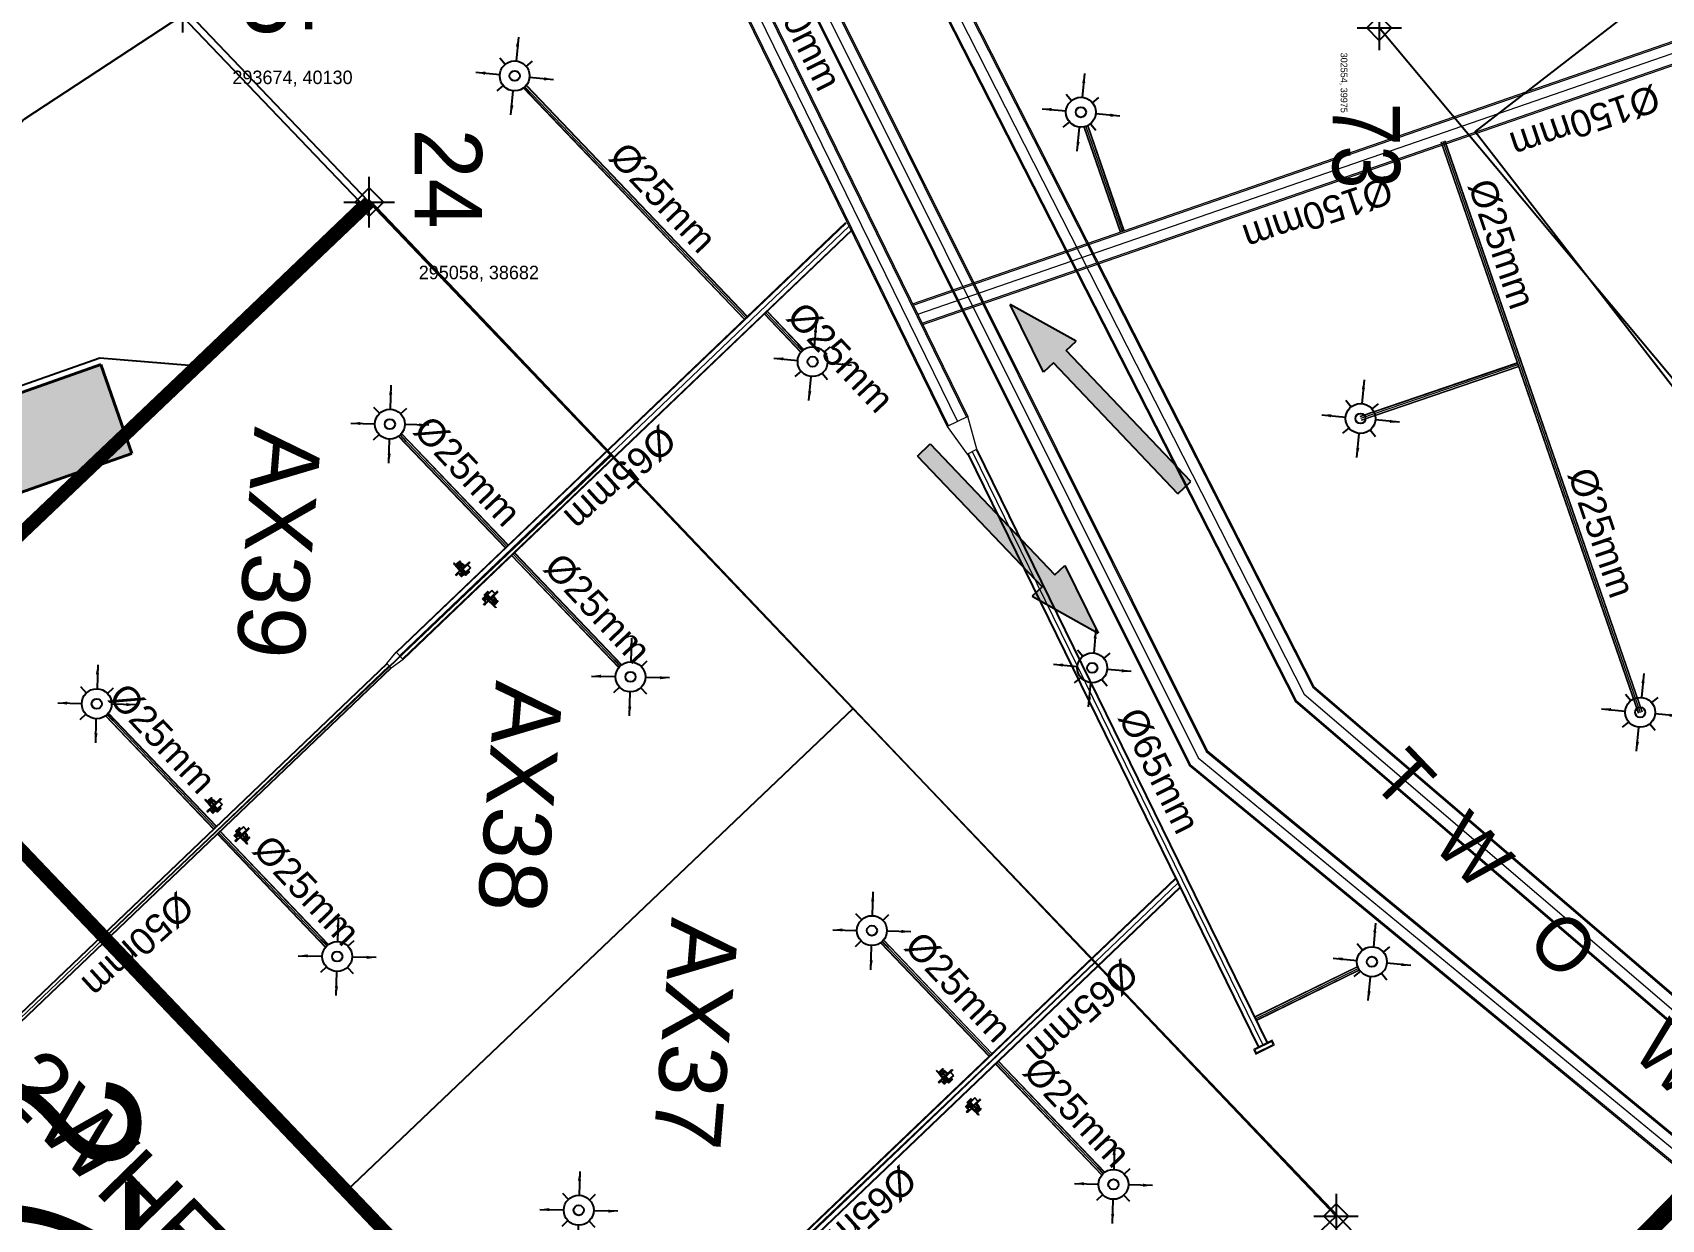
# Model space of a CAD drawing. Header units: inches. Extents: x 257070 to 799932, y -17980 to 269260.
# Drawn here: x 292558 to 304649, y 31130 to 39941 of the extents above; entities that cross this region are included whole.
import ezdxf

# ---------------------------------------------------------------- set-up
doc = ezdxf.new("R2010")
doc.units = ezdxf.units.IN
doc.header["$MEASUREMENT"] = 0
doc.header["$PDMODE"] = 99
doc.header["$PDSIZE"] = 100
doc.layers.add('0-AES-F-HYDRANT PIPE', color=7, linetype='Continuous', lineweight=15, true_color=0xf57247)
for name, color, linetype in [('0-AES-F-SPRINKLER', 10, 'Continuous'), ('2 wheeler barrier', 170, 'Continuous'), ('basement-1 r.c.c.$0$DSP_R.C.C. HATCH', 253, 'Continuous'), ('basement1_AP$0$A-_ROAD----_E-_-', 2, 'Continuous'), ('DSP_CUT-OUT', 252, 'Continuous'), ('DSP_MISCELANEOUS', 252, 'Continuous'), ('DSP_SLAB CO-ORDINATES', 160, 'Continuous'), ('DSP_TEXT', 6, 'Continuous'), ('DSP_TREE CO-ORDINATES', 206, 'Continuous'), ('REFRISYNTH - AC CIVIL PROVISION', 12, 'Continuous'), ('RETAIL', 40, 'Continuous')]:
    doc.layers.add(name, color=color, linetype=linetype)
for name, color, linetype, lineweight in [('0-AES-F-SPRINKLER PIPE', 10, 'Continuous', 15), ('07--DIM-2', 2, 'Continuous', 25), ('E--CONCRETE-4', 4, 'Continuous', 40), ('M--TILING-2', 252, 'Continuous', 18), ('TEXT', 7, 'Continuous', 0)]:
    doc.layers.add(name, color=color, linetype=linetype, lineweight=lineweight)
doc.layers.add('CORE -E', color=7, linetype='Continuous', true_color=0x642d8b)
doc.styles.get("Standard").update_dxf_attribs({"font": 'arial.ttf'})
doc.styles.add('TEXT style 175', font='GOTHIC.TTF')
doc.styles.add('TEXT style 200', font='ARIALN.TTF')
doc.styles.add('TEXT style 75', font='ARIALN.TTF')
doc.dimstyles.new('75', dxfattribs={"dimscale": 1.5, "dimtxt": 200, "dimasz": 113, "dimexe": 113, "dimexo": 0, "dimgap": 25, "dimtad": 0, "dimdec": 0, "dimrnd": 5, "dimzin": 0, "dimdsep": 46, "dimtxsty": 'TEXT style 75', "dimblk": 'ARCHTICK', "dimcen": 0.09, "dimdle": 113, "dimclrd": 8, "dimclre": 8, "dimclrt": 256, "dimadec": 0, "dimazin": 0, "dimtfac": 1, "dimtdec": 0, "dimtofl": 0, "dimtmove": 1, "dimatfit": 3, "dimldrblk": 'OPEN90', "dimfxl": 0, "dimtolj": 1, "dimtzin": 0, "dimarcsym": 0})
doc.dimstyles.new('ISO-25', dxfattribs={"dimtxt": 2.5, "dimasz": 2.5, "dimexe": 1.25, "dimexo": 0.625, "dimtad": 1, "dimtxsty": 'Standard', "dimcen": 2.5, "dimadec": 0, "dimazin": 0, "dimtfac": 1, "dimtmove": 0, "dimatfit": 3, "dimfxl": 1, "dimarcsym": 0})

# ---------------------------------------------------------------- blocks, each defined once
blk = doc.blocks.new('axa parking')
at = {"layer": 'RETAIL', "color": 8}
blk.add_lwpolyline([(-98837, 1157627), (-96237, 1157627), (-96237, 1162827), (-98837, 1162827)], close=True, dxfattribs=at)
blk = doc.blocks.new('_ArchTick')
at = {"color": 0, "linetype": 'ByBlock', "const_width": 0.15}
blk.add_lwpolyline([(-0.5, -0.5), (0.5, 0.5)], dxfattribs=at)
blk = doc.blocks.new('*D222')
at = {"layer": '07--DIM-2', "color": 251, "lineweight": -2, "ltscale": 1000, "transparency": 16777216}
for p, q in [((293156, 41987), (292779, 40671)), ((293506, 41987), (293156, 41987)), ((292227, 38749), (292228, 38749)), ((292227, 38749), (292227, 38749))]:
    blk.add_line(p, q, dxfattribs=at)
at = {"layer": 'DEFPOINTS', "color": 0, "ltscale": 1000, "transparency": 16777216}
for p in [(292779, 40671, 0), (292227, 38749, 0)]:
    blk.add_point(p, dxfattribs=at)
at = {"layer": '07--DIM-2', "color": 251, "lineweight": -2, "ltscale": 1000, "transparency": 16777216, "xscale": 350, "yscale": 350, "zscale": 350, "rotation": 253.9971003948297}
blk.add_blockref('_ArchTick', (292779, 40671), dxfattribs=at)
at = {"layer": '07--DIM-2', "ltscale": 1000, "transparency": 16777216, "insert": (294339, 41987), "char_height": 500, "attachment_point": 5, "rotation": 270, "style": 'TEXT style 75'}
blk.add_mtext('\\A1;R2000', dxfattribs=at)
blk = doc.blocks.new('_Open90')
at = {"color": 0, "linetype": 'ByBlock', "lineweight": -2}
for p, q in [((-0.5, 0.5), (0, 0)), ((0, 0), (-1, 0)), ((0, 0), (-0.5, -0.5))]:
    blk.add_line(p, q, dxfattribs=at)
blk = doc.blocks.new('*U34')
at = {"layer": 'DSP_SLAB CO-ORDINATES', "color": 206}
for p, q in [((0, -188), (0, 188)), ((-188, 0), (188, 0))]:
    blk.add_line(p, q, dxfattribs=at)
at = {"layer": 'DSP_SLAB CO-ORDINATES', "color": 206, "ltscale": 3.5}
blk.add_lwpolyline([(-105, 0), (0, 106), (105, 0), (0, -105), (-105, 0)], dxfattribs=at)
at = {"layer": 'DEFPOINTS', "style": 'TEXT style 175'}
blk.add_attdef('CORDINATE', (367, -572), '', height=100, dxfattribs=at)
at = {"layer": 'DSP_SLAB CO-ORDINATES', "color": 214, "style": 'TEXT style 175'}
blk.add_attdef('NO.', (336, 547), '', height=500, rotation=270, dxfattribs=at)
blk = doc.blocks.new('*U147')
at = {"layer": 'DSP_SLAB CO-ORDINATES', "color": 206}
for p, q in [((0, -188), (0, 188)), ((-188, 0), (188, 0))]:
    blk.add_line(p, q, dxfattribs=at)
at = {"layer": 'DSP_SLAB CO-ORDINATES', "color": 206, "ltscale": 3.5}
blk.add_lwpolyline([(-105, 0), (0, 106), (105, 0), (0, -105), (-105, 0)], dxfattribs=at)
at = {"layer": 'DEFPOINTS', "style": 'TEXT style 175'}
blk.add_attdef('CORDINATE', (367, -572), '', height=100, dxfattribs=at)
at = {"layer": 'DSP_SLAB CO-ORDINATES', "color": 214, "style": 'TEXT style 175'}
blk.add_attdef('NO.', (460, 522), '', height=500, rotation=270, dxfattribs=at)
blk = doc.blocks.new('*U406')
at = {"layer": 'DSP_TREE CO-ORDINATES', "color": 162}
for p, q in [((0, -329), (0, 329)), ((-329, 0), (329, 0))]:
    blk.add_line(p, q, dxfattribs=at)
at = {"layer": 'DSP_TREE CO-ORDINATES', "color": 162, "ltscale": 3.5}
blk.add_lwpolyline([(-185, 0), (0, 185), (185, 0), (0, -184), (-185, 0)], dxfattribs=at)
at = {"layer": 'DEFPOINTS', "style": 'TEXT style 175'}
blk.add_attdef('CORDINATE', (367, -572), '', height=100, dxfattribs=at)
at = {"layer": 'DSP_TREE CO-ORDINATES', "color": 164, "style": 'TEXT style 200'}
blk.add_attdef('NO.', (1108, -690), '', height=1000, dxfattribs=at)
blk = doc.blocks.new('*U407')
at = {"layer": 'DSP_TREE CO-ORDINATES', "color": 162}
for p, q in [((0, -329), (0, 329)), ((-329, 0), (329, 0))]:
    blk.add_line(p, q, dxfattribs=at)
at = {"layer": 'DSP_TREE CO-ORDINATES', "color": 162, "ltscale": 3.5}
blk.add_lwpolyline([(-185, 0), (0, 185), (185, 0), (0, -184), (-185, 0)], dxfattribs=at)
at = {"layer": 'DEFPOINTS', "style": 'TEXT style 175'}
blk.add_attdef('CORDINATE', (367, -572), '', height=100, dxfattribs=at)
at = {"layer": 'DSP_TREE CO-ORDINATES', "color": 164, "style": 'TEXT style 200'}
blk.add_attdef('NO.', (1108, -690), '', height=1000, dxfattribs=at)
blk = doc.blocks.new('*D530')
at = {"layer": '2 wheeler barrier', "color": 8, "lineweight": -2, "ltscale": 1000, "transparency": 16777216}
for p, q in [((289928, 33555), (289414, 33064)), ((289418, 33224), (300006, 22140)), ((311056, 10575), (300467, 21658)), ((311410, 11070), (310896, 10579))]:
    blk.add_line(p, q, dxfattribs=at)
at = {"layer": 'DEFPOINTS', "color": 0, "ltscale": 1000, "transparency": 16777216}
for p in [(289928, 33555, 0), (289496, 33142), (311410, 11070, 0)]:
    blk.add_point(p, dxfattribs=at)
at = {"layer": '2 wheeler barrier', "color": 8, "lineweight": -2, "ltscale": 1000, "transparency": 16777216, "xscale": 113, "yscale": 113, "zscale": 113}
for p, rotation in [((289496, 33142), 133.6929898347378), ((310978, 10657), 313.6929898347378)]:
    blk.add_blockref('_ArchTick', p, dxfattribs=dict(at, rotation=rotation))
at = {"layer": '2 wheeler barrier', "ltscale": 1000, "transparency": 16777216, "insert": (300237, 21899), "char_height": 200, "attachment_point": 5, "rotation": 313.693, "style": 'TEXT style 75'}
blk.add_mtext('\\A1;31100', dxfattribs=at)
blk = doc.blocks.new('basement1_AP$0$AR-DIR-A')
h = blk.add_hatch()
h.set_pattern_fill('ANSI31', color=8)
h.paths.add_polyline_path([(158, -458), (26, -458), (26, -1800), (-74, -1800), (92, -2335), (258, -1800), (158, -1800)])
at = {"layer": 'DSP_MISCELANEOUS', "color": 8}
for p, q in [((158, -458), (26, -458)), ((26, -458), (26, -1800)), ((158, -458), (158, -1800)), ((26, -1800), (-74, -1800)), ((-74, -1800), (92, -2335)), ((258, -1800), (92, -2335)), ((158, -1800), (258, -1800))]:
    blk.add_line(p, q, dxfattribs=at)
blk = doc.blocks.new('A$C3CA070F1')
at = {"layer": '0-AES-F-SPRINKLER'}
h = blk.add_hatch(dxfattribs=at)
h.set_pattern_fill('ANSI31', color=3, scale=0.196883, angle=-34.2335, style=0)
h.set_pattern_definition([(100.766483, (49937.1607, 174049.7081), (1.474466316, 0.280375668), [])])
edge = h.paths.add_edge_path()
edge.add_line((-1, 85), (-1, 84))
edge.add_line((-1, 84), (-6, 84))
edge.add_ellipse((-7, 82), major_axis=(-1.42, -0.27), ratio=1, start_angle=257, end_angle=315)
edge.add_line((-8, 83), (-15, 72))
edge.add_ellipse((-12, 70), major_axis=(-4.25, -0.81), ratio=1, start_angle=-45, end_angle=45)
edge.add_line((-14, 66), (14, 47))
edge.add_line((14, 47), (13, 46))
edge.add_line((13, 46), (-15, 65))
edge.add_ellipse((-12, 70), major_axis=(-5.52, -1.05), ratio=1, start_angle=-45, end_angle=45, ccw=False)
edge.add_line((-16, 73), (-9, 84))
edge.add_ellipse((-7, 82), major_axis=(-2.69, -0.51), ratio=1, start_angle=257, end_angle=315, ccw=False)
edge.add_line((-6, 85), (-1, 85))
h = blk.add_hatch(dxfattribs=at)
h.set_pattern_fill('ANSI31', color=3, scale=0.196883, angle=-124.2335, style=0)
h.set_pattern_definition([(190.766483, (49937.1607, 174049.7081), (-0.280375668, 1.474466316), [])])
edge = h.paths.add_edge_path()
edge.add_line((-1, 54), (7, 48))
edge.add_line((7, 48), (8, 49))
edge.add_line((8, 49), (0, 55))
edge.add_ellipse((-2, 52), major_axis=(-0.69, 3.63), ratio=1, start_angle=315, end_angle=405)
edge.add_line((-6, 54), (-14, 41))
edge.add_ellipse((-11, 39), major_axis=(-0.69, 3.63), ratio=1, start_angle=45, end_angle=135)
edge.add_line((-13, 36), (-9, 33))
edge.add_ellipse((-10, 32), major_axis=(-0.27, 1.42), ratio=1, start_angle=225, end_angle=315, ccw=False)
edge.add_line((-9, 31), (-10, 30))
edge.add_line((-10, 30), (-8, 29))
edge.add_line((-8, 29), (-7, 30))
edge.add_ellipse((-10, 32), major_axis=(-3.3, -0.63), ratio=1, start_angle=135, end_angle=225)
edge.add_line((-8, 35), (-12, 38))
edge.add_ellipse((-11, 39), major_axis=(-1.75, -0.33), ratio=1, start_angle=-45, end_angle=45, ccw=False)
edge.add_line((-13, 40), (-4, 53))
edge.add_ellipse((-2, 52), major_axis=(-1.75, -0.33), ratio=1, start_angle=225, end_angle=315, ccw=False)
at = {"layer": '0-AES-F-SPRINKLER', "color": 3}
for p, q in [((-98, 39), (-97, 43)), ((-98, 38), (-98, 39)), ((-98, 39), (-98, 39)), ((-98, 39), (-98, 39)), ((-98, 37), (-98, 38)), ((-98, 38), (-98, 38)), ((-98, 38), (-98, 38)), ((-98, 38), (-98, 38)), ((-98, 38), (-98, 38)), ((-98, 38), (-98, 38)), ((-98, 38), (-98, 38)), ((-98, 38), (-98, 38)), ((-98, 38), (-98, 38)), ((-98, 38), (-98, 38)), ((-96, 37), (-98, 37)), ((-98, 37), (-98, 37)), ((-98, 37), (-98, 37)), ((-98, 37), (-98, 37)), ((-98, 37), (-98, 37)), ((-98, 37), (-98, 37)), ((-98, 37), (-98, 37)), ((-98, 37), (-98, 37)), ((-98, 37), (-98, 37)), ((-98, 37), (-98, 37)), ((-98, 37), (-98, 37)), ((-98, 37), (-98, 37)), ((-98, 37), (-98, 37)), ((-98, 37), (-98, 37)), ((-98, 37), (-98, 37)), ((-98, 37), (-98, 37)), ((-98, 37), (-98, 37)), ((-97, 37), (-98, 37)), ((-98, 37), (-98, 37)), ((-98, 37), (-98, 37)), ((-98, 37), (-98, 37)), ((-98, 37), (-98, 37)), ((-98, 37), (-98, 37)), ((-98, 37), (-98, 37)), ((-98, 37), (-98, 37)), ((-98, 37), (-98, 37)), ((-98, 37), (-98, 37)), ((-98, 37), (-98, 37)), ((-98, 37), (-98, 37)), ((-98, 37), (-98, 37)), ((-98, 37), (-98, 37)), ((-97, 45), (-79, 71)), ((-96, 40), (-97, 40)), ((-97, 40), (-97, 40)), ((-97, 40), (-97, 40)), ((-97, 40), (-97, 39)), ((-97, 39), (-97, 39)), ((-97, 39), (-97, 39)), ((-97, 39), (-97, 39)), ((-97, 39), (-97, 39)), ((-97, 39), (-97, 39)), ((-97, 39), (-97, 39)), ((-97, 39), (-97, 39)), ((-97, 39), (-97, 38)), ((-97, 38), (-97, 38)), ((-97, 38), (-97, 38)), ((-97, 38), (-97, 38)), ((-97, 38), (-97, 38)), ((-97, 38), (-97, 38)), ((-97, 38), (-97, 38)), ((-97, 38), (-97, 38)), ((-97, 38), (-97, 38)), ((-97, 38), (-97, 38)), ((-97, 38), (-97, 38)), ((-97, 38), (-97, 37)), ((-97, 37), (-97, 37)), ((-97, 37), (-97, 37)), ((-97, 37), (-97, 37)), ((-95, 46), (-96, 42)), ((-96, 42), (-96, 42)), ((-96, 42), (-96, 41)), ((-96, 41), (-96, 41)), ((-96, 41), (-96, 41)), ((-96, 41), (-96, 41)), ((-96, 41), (-96, 41)), ((-96, 41), (-96, 41)), ((-96, 41), (-96, 41)), ((-96, 41), (-96, 41)), ((-96, 41), (-96, 41)), ((-96, 41), (-96, 40)), ((-96, 40), (-96, 40)), ((-96, 40), (-96, 40)), ((-96, 40), (-96, 40)), ((-96, 40), (-96, 40)), ((-95, 37), (-96, 37)), ((-96, 37), (-96, 37)), ((-96, 37), (-96, 37)), ((-96, 37), (-96, 37)), ((-96, 37), (-96, 37)), ((-94, 38), (-95, 38)), ((-95, 38), (-95, 38)), ((-95, 38), (-95, 38)), ((-95, 38), (-95, 38)), ((-95, 38), (-95, 38)), ((-95, 38), (-95, 38)), ((-95, 38), (-95, 38)), ((-95, 38), (-95, 38)), ((-95, 38), (-95, 38)), ((-95, 38), (-95, 37)), ((-95, 37), (-95, 37)), ((-95, 37), (-95, 37)), ((-95, 37), (-95, 37)), ((-95, 37), (-95, 37)), ((-95, 37), (-95, 37)), ((-95, 37), (-95, 37)), ((-95, 37), (-95, 37)), ((-95, 37), (-95, 37)), ((-95, 37), (-95, 37)), ((-95, 37), (-95, 37)), ((-95, 37), (-95, 37)), ((-95, 37), (-95, 37)), ((-95, 37), (-95, 37)), ((-95, 37), (-95, 37)), ((-95, 37), (-95, 37)), ((-95, 37), (-95, 37)), ((-94, 88), (-93, 90)), ((-72, 73), (-94, 88)), ((-94, 43), (-94, 48)), ((-93, 43), (-94, 43)), ((-94, 43), (-94, 43)), ((-94, 43), (-94, 43)), ((-94, 43), (-94, 43)), ((-94, 43), (-94, 43)), ((-94, 43), (-94, 41)), ((-94, 43), (-94, 43)), ((-94, 43), (-94, 43)), ((-94, 43), (-94, 43)), ((-94, 43), (-94, 43)), ((-94, 43), (-94, 43)), ((-94, 43), (-94, 43)), ((-94, 43), (-94, 43)), ((-94, 43), (-94, 43)), ((-94, 43), (-94, 43)), ((-94, 43), (-94, 43)), ((-94, 43), (-94, 43)), ((-94, 41), (-94, 41)), ((-94, 41), (-94, 41)), ((-94, 41), (-94, 41)), ((-94, 41), (-94, 41)), ((-94, 41), (-94, 41)), ((-94, 41), (-94, 41)), ((-94, 41), (-94, 41)), ((-94, 41), (-94, 40)), ((-94, 40), (-94, 40)), ((-94, 40), (-94, 40)), ((-94, 40), (-94, 40)), ((-94, 40), (-94, 40)), ((-94, 40), (-94, 40)), ((-94, 40), (-94, 40)), ((-94, 40), (-94, 40)), ((-94, 40), (-94, 39)), ((-94, 39), (-94, 39)), ((-94, 39), (-94, 39)), ((-94, 39), (-94, 39)), ((-94, 39), (-94, 39)), ((-94, 39), (-94, 39)), ((-94, 39), (-94, 39)), ((-94, 39), (-94, 39)), ((-94, 39), (-94, 38)), ((-93, 90), (-59, 67)), ((-93, 47), (-93, 49)), ((-91, 47), (-93, 43)), ((-93, 46), (-93, 47)), ((-92, 46), (-93, 46)), ((-93, 46), (-93, 46)), ((-93, 46), (-93, 46)), ((-93, 46), (-93, 46)), ((-93, 46), (-93, 46)), ((-93, 46), (-93, 46)), ((-93, 46), (-93, 46)), ((-93, 46), (-93, 46)), ((-93, 46), (-93, 46)), ((-93, 46), (-93, 46)), ((-93, 46), (-93, 46)), ((-93, 46), (-93, 46)), ((-93, 46), (-93, 46)), ((-93, 46), (-93, 46)), ((-93, 46), (-93, 46)), ((-93, 46), (-93, 46)), ((-93, 46), (-93, 46)), ((-93, 46), (-93, 46)), ((-93, 46), (-93, 46)), ((-93, 46), (-93, 46)), ((-91, 42), (-93, 43)), ((-93, 43), (-93, 43)), ((-93, 43), (-93, 43)), ((-93, 43), (-93, 43)), ((-93, 43), (-93, 43)), ((-93, 43), (-93, 43)), ((-93, 43), (-93, 43)), ((-93, 43), (-93, 43)), ((-93, 43), (-93, 43)), ((-93, 43), (-93, 43)), ((-93, 43), (-93, 43)), ((-93, 43), (-93, 43)), ((-93, 43), (-93, 43)), ((-93, 43), (-93, 43)), ((-93, 43), (-93, 43)), ((-93, 43), (-93, 43)), ((-93, 43), (-93, 43)), ((-93, 43), (-93, 43)), ((-93, 43), (-93, 43)), ((-93, 43), (-93, 43)), ((-93, 43), (-93, 43)), ((-93, 43), (-93, 43)), ((-93, 43), (-93, 43)), ((-85, 66), (-92, 55)), ((-90, 50), (-92, 46)), ((-92, 46), (-92, 46)), ((-92, 46), (-92, 46)), ((-92, 46), (-92, 46)), ((-92, 46), (-92, 46)), ((-92, 46), (-92, 46)), ((-90, 47), (-91, 47)), ((-90, 43), (-91, 42)), ((-91, 42), (-91, 42)), ((-91, 42), (-91, 42)), ((-91, 42), (-91, 42)), ((-91, 42), (-91, 42)), ((-91, 42), (-91, 42)), ((-91, 42), (-91, 42)), ((-91, 42), (-91, 42)), ((-91, 42), (-91, 42)), ((-91, 42), (-91, 42)), ((-91, 42), (-91, 42)), ((-91, 42), (-91, 42)), ((-91, 42), (-91, 42)), ((-91, 42), (-91, 42)), ((-91, 42), (-91, 42)), ((-91, 42), (-91, 42)), ((-88, 57), (-90, 49)), ((-89, 54), (-90, 51)), ((-90, 50), (-90, 50)), ((-88, 47), (-90, 43)), ((-90, 47), (-88, 47)), ((-90, 43), (-90, 43)), ((-90, 43), (-90, 43)), ((-90, 43), (-90, 43)), ((-89, 55), (-89, 55)), ((-88, 46), (-88, 47)), ((-87, 59), (-87, 59)), ((-87, 59), (-87, 59)), ((-86, 57), (-87, 49)), ((-87, 49), (-83, 28)), ((-85, 58), (-85, 58)), ((-77, 43), (-85, 49)), ((-83, 28), (-60, 9)), ((-77, 70), (-82, 63)), ((-80, 66), (-82, 67)), ((-45, 31), (-81, -23)), ((-78, 63), (-80, 65)), ((-79, 71), (-77, 70)), ((-71, 26), (-79, 31)), ((-57, 13), (-79, 28)), ((-70, 64), (-78, 63)), ((-78, -29), (-40, 27)), ((-69, 55), (-75, 59)), ((-66, 54), (-74, 42)), ((-74, 42), (-71, 26)), ((-73, 44), (-71, 43)), ((-69, 47), (-72, 43)), ((-71, 43), (-70, 43)), ((-71, 26), (-55, 15)), ((-70, 43), (-66, 49)), ((-66, 50), (-68, 52)), ((-61, 65), (-67, 69)), ((-62, 66), (-67, 65)), ((-50, 57), (-66, 54)), ((-66, 49), (-66, 50)), ((-47, 28), (-63, 40)), ((-59, 67), (-61, 65)), ((-57, 67), (-60, 66)), ((-60, 44), (-42, 32)), ((-50, 57), (-58, 62)), ((-19, 46), (-57, 67)), ((-17, 37), (-55, 63)), ((-29, 42), (-50, 57)), ((-13, 9), (-45, 31)), ((-36, 42), (-44, 30)), ((-43, 33), (-35, 46)), ((-39, -30), (-13, 9)), ((-37, 25), (-28, 38)), ((-35, 41), (-36, 42)), ((-32, 32), (-35, 39)), ((-30, 52), (-16, 73)), ((-29, 20), (-17, 37)), ((-28, 38), (-26, 40)), ((-21, 32), (-28, 37)), ((-23, 16), (-12, 33)), ((-1, 26), (-23, -9)), ((-22, 15), (-12, 31)), ((-9, 32), (-21, 14)), ((2, 24), (-20, -11)), ((-20, -8), (-1, 22)), ((-17, 37), (-19, 46)), ((-19, 13), (-10, 29)), ((-7, 30), (-18, 12)), ((-17, 37), (-17, 37)), ((4, 22), (-17, -13)), ((-17, -10), (1, 20)), ((-16, 73), (-9, 84)), ((-16, 11), (-7, 27)), ((-8, 83), (-15, 72)), ((13, 46), (-15, 65)), ((-4, 28), (-15, 10)), ((-1, 84), (-14, 66)), ((-14, 66), (14, 47)), ((-6, 54), (-14, 41)), ((-12, 33), (-14, 33)), ((-14, -15), (7, 20)), ((-14, -12), (4, 18)), ((-13, 40), (-4, 53)), ((-13, 36), (-9, 33)), ((-13, 9), (-4, 24)), ((-2, 34), (-12, 41)), ((-8, 35), (-12, 38)), ((-12, 31), (-12, 33)), ((-9, 32), (-12, 31)), ((7, 16), (-11, -13)), ((-10, 29), (-9, 32)), ((-9, 31), (-10, 30)), ((-7, 30), (-10, 29)), ((-10, 30), (-8, 29)), ((9, 17), (-10, -14)), ((-9, -13), (9, 13)), ((-8, 29), (-7, 30)), ((8, 49), (-7, 27)), ((-7, 27), (-7, 30)), ((-4, 28), (-7, 27)), ((-6, 85), (-1, 85)), ((-1, 84), (-6, 84)), ((5, 44), (-5, 51)), ((-4, 24), (-4, 28)), ((-1, 26), (-4, 24)), ((-1, 85), (-1, 84)), ((-1, 54), (7, 48)), ((13, 46), (-1, 25)), ((-1, 22), (-1, 26)), ((2, 24), (-1, 22)), ((8, 49), (0, 55)), ((1, 20), (2, 24)), ((4, 22), (1, 20)), ((4, 18), (4, 22)), ((7, 20), (4, 18)), ((7, 48), (8, 49)), ((7, 16), (7, 20)), ((9, 17), (7, 16)), ((9, 15), (9, 17)), ((14, 47), (13, 46)), ((-82, -25), (-80, -30)), ((-80, -30), (-78, -29)), ((-66, -11), (-39, -30)), ((-23, -7), (-23, -9)), ((-23, -9), (-20, -8)), ((-20, -8), (-20, -11)), ((-20, -11), (-17, -10)), ((-17, -10), (-17, -13)), ((-17, -13), (-14, -12)), ((-14, -12), (-14, -15)), ((-14, -15), (-11, -13)), ((-11, -13), (-11, -14)), ((-11, -14), (-11, -14))]:
    blk.add_line(p, q, dxfattribs=at)
for centre, major_axis, start_param, end_param in [((-95, 43), (-0.41, 2.13), 0.784914, 1.034983), ((-95, 43), (-2.74, -0.52), -0.560204, -0.324923), ((-93, 46), (-0.51, 2.68), 0.787914, 1.247507), ((-93, 48), (-1.75, -0.33), -0.775969, -0.160442), ((-91, 54), (-0.29, 1.52), 0.785398, 2.356194), ((-92, 49), (-0.33, 1.74), 0.791774, 1.412986), ((-89, 55), (-0.103, 0.54), 0.916881, 1.969618), ((-93, 51), (-3.09, -0.59), 2.526084, 2.789089), ((-95, 50), (-5.72, -1.09), 2.374727, 2.798549), ((-91, 55), (-0.33, 1.74), 4.197625, 4.773282), ((-84, 57), (-3.79, -0.72), -0.784768, -0.363877), ((-93, 50), (-5.72, -1.09), 2.377207, 2.798549), ((-80, 54), (-1.57, 8.26), 0.010205, 0.785398), ((-84, 56), (-0.35, 1.85), 0.785501, 1.132999), ((-83, 65), (-1.52, -0.29), 3.926991, 5.497787), ((-80, 54), (-5.9, -1.12), 4.155645, 5.497787), ((-80, 54), (-8.26, -1.57), 4.155621, 4.722594), ((-75, 68), (-8.26, -1.57), 1.014052, 3.151797), ((-75, 63), (-2.79, -0.53), -0.113999, 0.093951), ((-75, 68), (-1.12, 5.9), 2.584882, 5.497787), ((-75, 46), (-0.53, 2.79), 2.356194, 3.926991), ((-75, 68), (-1.57, 8.26), 4.722594, 5.497787), ((-70, 53), (-2.79, -0.53), 2.356194, 3.926991), ((-65, 44), (-3.72, -0.71), -0.403281, 1.321745), ((-65, 44), (-0.71, 3.72), 4.96144, 6.686466), ((-65, 37), (-0.56, 2.96), 5.497794, 6.034125), ((-59, 47), (-2.96, -0.56), 0.24906, 0.785391), ((-60, 60), (-2.83, -0.54), 3.926991, 4.712389), ((-33, 40), (-0.45, 2.36), 0.803442, 1.867502), ((-30, 39), (-2.79, -0.53), 2.356194, 3.926991), ((-24, 39), (-0.53, 2.79), 5.497787, 7.068583), ((-12, 70), (-5.52, -1.05), -0.785398, 0.785398), ((-15, 35), (-0.54, 2.83), 0.785398, 3.403392), ((-12, 70), (-4.25, -0.81), -0.785398, 0.785398), ((-11, 39), (-0.69, 3.63), 0.785398, 2.356194), ((-11, 39), (-1.75, -0.33), -0.785398, 0.785398), ((-7, 82), (-2.69, -0.51), 4.485496, 5.497787), ((-10, 32), (-0.27, 1.42), 3.926991, 5.497787), ((-7, 82), (-1.42, -0.27), 4.485496, 5.497787), ((-10, 32), (-3.3, -0.63), 2.356194, 3.926991), ((-2, 52), (-0.69, 3.63), 5.497787, 7.068583), ((-2, 52), (-1.75, -0.33), 3.926991, 5.497787), ((6, 14), (-0.54, 2.83), 3.926991, 4.712389), ((-79, -24), (-0.51, 2.69), 0.785398, 1.797689), ((-11, -11), (-2.83, -0.54), 1.570796, 2.356194)]:
    blk.add_ellipse(centre, major_axis=major_axis, ratio=1, start_param=start_param, end_param=end_param, dxfattribs=at)
at = {"layer": '0-AES-F-SPRINKLER', "color": 3, "extrusion": (0, 0, -1)}
for centre, major_axis, start_param, end_param in [((-86, 47), (-0.53, 2.79), -0.113999, 0.785398), ((-77, 34), (-0.54, 2.83), 3.926991, 4.712389)]:
    blk.add_ellipse(centre, major_axis=major_axis, ratio=1, start_param=start_param, end_param=end_param, dxfattribs=at)
blk = doc.blocks.new('*U603')
at = {"layer": '0-AES-F-SPRINKLER'}
for p, q in [((171672, 56809), (171672, 56871)), ((171562, 56699), (171500, 56699)), ((171672, 56588), (171672, 56526)), ((171783, 56699), (171845, 56699))]:
    blk.add_line(p, q, dxfattribs=at)
for radius in [111, 37.8]:
    blk.add_circle((171672, 56699), radius, dxfattribs=at)
at = {"layer": '0-AES-F-SPRINKLER PIPE'}
for points, override in [([(171468, 56903), (171594, 56777)], {"dimasz": 70, "dimtad": 0, "dimfxl": 13, "dimarcsym": 1}), ([(171877, 56903), (171751, 56777)], {"dimasz": 70, "dimtad": 0, "dimfxl": 13, "dimarcsym": 1}), ([(171468, 56494), (171594, 56620)], {"dimasz": 70, "dimtad": 0, "dimfxl": 13, "dimarcsym": 1}), ([(171877, 56494), (171751, 56620)], {"dimasz": 70, "dimgap": 0.625, "dimtad": 0, "dimfxl": 13, "dimarcsym": 1})]:
    blk.add_leader(points, dimstyle='ISO-25', override=override, dxfattribs=at)

msp = doc.modelspace()

# ---------------------------------------------------------------- linework, layer by layer
at = {"layer": '0-AES-F-HYDRANT PIPE', "ltscale": 1000, "elevation": 0}
for points in [[(298513.6, 199173.1), (306187.8, 191502.2), (303591.5, 186696.8), (302934.4, 184675.7), (302275.3, 181803.5), (300832.5, 172172.5), (299728, 165299.5), (300767, 157315.5), (304505, 129961), (302128.5, 112276.5), (301188, 108123.5), (288983, 74343.5), (287714, 71128), (293725.5, 51972.5), (294167, 50404.5), (301997.5, 35030.5), (313365.2, 25286.2), (316530, 29061.1)], [(298555.3, 199244.9), (306286.9, 191516.7), (303665.6, 186665), (303011.8, 184654.3), (302354.2, 181788.6), (300911.8, 172160.2), (299809.1, 165298.3), (300846.6, 157326.1), (304586, 129961.1), (302207.6, 112262.3), (301265.2, 108100.9), (289058.1, 74315.1), (287799.1, 71124.9), (293802.5, 51995.4), (294242.1, 50433.9), (302061.8, 35081.1), (313355.9, 25400), (316468.5, 29112.6)], [(298560, 199254.3), (306299.3, 191518.5), (303674.8, 186661.1), (303021.5, 184651.6), (302364.1, 181786.7), (300921.7, 172158.6), (299819.3, 165298.1), (300856.5, 157327.4), (304596.1, 129961.1), (302217.5, 112260.5), (301274.8, 108098.1), (289067.5, 74311.6), (287809.7, 71124.6), (293812.1, 51998.3), (294251.5, 50437.6), (302069.9, 35087.4), (313354.7, 25414.2), (316460.8, 29119.1)]]:
    msp.add_lwpolyline(points, dxfattribs=at)
for points in [[(298474.8, 199091.3), (306082.6, 191486.8), (303512.8, 186730.5), (302852.1, 184698.5), (302191.5, 181819.4), (300748.2, 172185.6), (299641.8, 165300.8), (300682.5, 157304.2), (304419, 129960.9), (302044.5, 112291.6), (301106, 108147.5), (288903.2, 74373.6), (287630.1, 71147.7, 0.1716515), (287628.9, 71114.4), (293643.8, 51948.2), (294087.2, 50373.3), (301929.2, 34976.8), (313375.2, 25165.4), (316595.3, 29006.3)], [(298479.3, 199101), (306095, 191488.6), (303522, 186726.5), (302861.8, 184695.8), (302201.3, 181817.5), (300758.2, 172184), (299652, 165300.6), (300692.4, 157305.6), (304429.1, 129960.9), (302054.4, 112289.8), (301115.7, 108144.7), (288912.6, 74370.1), (287639.4, 71144, 0.1716515), (287638.5, 71117.4), (293653.4, 51951), (294096.6, 50377), (301937.2, 34983.1), (313374, 25179.6), (316587.7, 29012.7)]]:
    msp.add_lwpolyline(points, format="xyb", dxfattribs=at)
at = {"layer": '0-AES-F-SPRINKLER', "color": 7, "const_width": 100}
msp.add_lwpolyline([(321947.7, 64154.5), (320194.8, 69380), (306624.2, 64255), (277183.8, 53136.7), (275607, 28195.2), (286480.9, 13609.8), (286969.4, 13130.9), (314703.6, 41422), (322260.6, 34233.9), (333044, 30733.9), (338666.9, 32692.4), (340694.2, 37298.5), (338918.2, 41957.2), (336792.7, 47939.3), (330607.7, 67045.1)], close=True, dxfattribs=at)
at = {"layer": '0-AES-F-SPRINKLER', "color": 7, "const_width": 100, "elevation": 0}
msp.add_lwpolyline([(314747.9, 41385.7), (291263.5, 17511.2), (286969.4, 13130.9), (300396.1, 2861.1), (315324.3, 1588.2), (342936.4, 958.3), (343530, 11881.2), (333044, 30733.9), (322260.6, 34233.9), (320141.6, 36257.7)], close=True, dxfattribs=at)
at = {"layer": '0-AES-F-SPRINKLER PIPE', "ltscale": 1000}
for p, q in [((297434.9, 41113.9, 0), (299424.1, 37053.2, 0)), ((297502.2, 41146.9, 0), (299491.4, 37086.2, 0)), ((297511.2, 41151.3, 0), (299500.4, 37090.6, 0)), ((297358.5, 41076.5, 0), (299347.7, 37015.8, 0)), ((297367.5, 41080.9, 0), (299356.7, 37020.2, 0)), ((295256.2, 35341.5, 0), (298593.4, 38529.8, 0)), ((295259.6, 35337.9, 0), (298596.9, 38526.2, 0)), ((295282.1, 35314.4, 0), (298619.3, 38502.7, 0)), ((295304.5, 35290.9, 0), (298641.8, 38479.2, 0)), ((295308, 35287.2, 0), (298645.2, 38475.6, 0)), ((299498.5, 36813.8, 0), (301655.8, 32409.9, 0)), ((299503.9, 36816.4, 0), (301661.2, 32412.6, 0)), ((299533.1, 36830.7, 0), (301690.4, 32426.9, 0)), ((299562.2, 36845, 0), (301719.6, 32441.2, 0)), ((299567.6, 36847.7, 0), (301725, 32443.8, 0)), ((291834.9, 32054.1, 0), (295187.3, 35257, 0)), ((291837.6, 32051.2, 0), (295190.1, 35254.1, 0)), ((291851.4, 32036.8, 0), (295203.9, 35239.7, 0)), ((291865.3, 32022.3, 0), (295217.7, 35225.2, 0)), ((291868, 32019.4, 0), (295220.5, 35222.3, 0)), ((293134.5, 26109.9, 0), (301041.4, 33664.1, 0)), ((293138.7, 26105.6, 0), (301044.2, 33658.4, 0)), ((293161.1, 26082.1, 0), (301059.2, 33627.8, 0)), ((293183.6, 26058.6, 0), (301074.2, 33597.2, 0)), ((293187.7, 26054.2, 0), (301077, 33591.5, 0))]:
    msp.add_line(p, q, dxfattribs=at)
at = {"layer": '0-AES-F-SPRINKLER PIPE', "ltscale": 1000, "elevation": 0}
for points in [[(289126.3, 192085.8), (288892.4, 189012.2), (299939.2, 183952.1), (296721.1, 166590), (300367.4, 141377.4), (302186.3, 130501.8), (300655.7, 116050.1), (295462.4, 98048.7), (289389.9, 81684.3), (287942.3, 76540.8), (287213.4, 74309), (286528.6, 71911.2), (293470.3, 49877.4), (301142.3, 34501.9), (313279.8, 24504.4)], [(289136.3, 192085), (288902.9, 189018.4), (299950.5, 183957.9), (296731.2, 166589.8), (300377.3, 141379), (302196.4, 130502.1), (300665.5, 116048.2), (295471.9, 98045.6), (289399.4, 81681.2), (287951.9, 76537.9), (287222.9, 74306.1), (286539, 71911.3), (293479.6, 49881.2), (301150.3, 34508.3), (313286.2, 24512.2)], [(289211, 192079.3), (288981.7, 189064.8), (300034.9, 184001.7), (296807.2, 166588.3), (300451.4, 141390.5), (302272.1, 130504.4), (300739.4, 116033.7), (295543.2, 98022.1), (289470.8, 81658), (288023.6, 76516.1), (287294.6, 74284.1), (286617.3, 71912.4), (293549.3, 49909.4), (301210.2, 34556), (313333.5, 24570.3)], [(289285.8, 192073.6), (289060.4, 189111.2), (300119.3, 184045.6), (296883.2, 166586.8), (300525.5, 141402.1), (302347.8, 130506.7), (300813.3, 116019.3), (295614.5, 97998.6), (289542.1, 81634.7), (288095.4, 76494.2), (287366.4, 74262.2), (286695.6, 71913.4), (293619.1, 49937.5), (301270.2, 34603.8), (313380.9, 24628.5)], [(289295.8, 192072.9), (289070.9, 189117.4), (300130.5, 184051.4), (296893.4, 166586.6), (300535.4, 141403.6), (302357.8, 130507), (300823.1, 116017.3), (295624, 97995.5), (289551.6, 81631.6), (288105, 76491.3), (287375.9, 74259.2), (286706.1, 71913.6), (293628.4, 49941.3), (301278.2, 34610.2), (313387.2, 24636.3)], [(299090.6, 37927.2), (313186.5, 42799.3)], [(299095, 37918.2), (313189.8, 42789.9)], [(299128.3, 37850.3), (313214.3, 42719)], [(299161.5, 37782.4), (313238.8, 42648.1)], [(299165.9, 37773.4), (313242.1, 42638.6)], [(296213.2, 39538.2), (297852.7, 37822.2)], [(296221.8, 39547.4), (297861.8, 37830.8)], [(296223.7, 39549.7), (297863.9, 37832.9)], [(296201.3, 39528.3), (297841.5, 37811.5)], [(296203.7, 39530.1), (297843.7, 37813.5)], [(300361.1, 39239.7), (300630.7, 38459.5)], [(300364, 39240.4), (300633.6, 38460.5)], [(300376.1, 39243.8), (300645.4, 38464.6)], [(300387.6, 39248.5), (300657.2, 38468.7)], [(300390.4, 39249.9), (300660, 38469.7)], [(303011.4, 39129), (304477, 34889)], [(303014.3, 39130), (304479.8, 34890)], [(303026.1, 39134.1), (304491.6, 34894)], [(303037.9, 39138.1), (304503.4, 34898.1)], [(303040.7, 39139.1), (304506.3, 34899.1)], [(297990.1, 37849.7), (298261.3, 37565.8)], [(297992.3, 37851.8), (298263.2, 37568.2)], [(298001.3, 37860.4), (298271.8, 37577.3)], [(298010.3, 37869), (298281.3, 37585.4)], [(298012.5, 37871.1), (298283.7, 37587.2)], [(303578.6, 37488.2), (302410.6, 37090.2)], [(303579.6, 37485.3), (302411.6, 37087.3)], [(303583.6, 37473.5), (302415.7, 37075.5)], [(303587.7, 37461.7), (302419.8, 37063.7)], [(303588.7, 37458.9), (302420.8, 37060.9)], [(295275.3, 36943.4), (296066.3, 36115.5)], [(295277.8, 36945.2), (296068.5, 36117.6)], [(295287.3, 36953.3), (296077.5, 36126.2)], [(295295.9, 36962.5), (296086.6, 36134.8)], [(295297.8, 36964.8), (296088.7, 36136.9)], [(296114.4, 36057.7), (296909.3, 35225.7)], [(296116.6, 36059.8), (296911.2, 35228.1)], [(296125.6, 36068.4), (296919.8, 35237.2)], [(296134.7, 36077.1), (296929.3, 35245.3)], [(296136.9, 36079.1), (296931.7, 35247.1)], [(293098.7, 34867.6), (293900.9, 34028)], [(293101.2, 34869.4), (293903.1, 34030.1)], [(293110.7, 34877.6), (293912.1, 34038.7)], [(293119.2, 34886.7), (293921.2, 34047.3)], [(293121.1, 34889.1), (293923.3, 34049.4)], [(293930.4, 33989.8), (294732.7, 33149.9)], [(293932.5, 33991.8), (294734.6, 33152.3)], [(293941.6, 34000.5), (294743.2, 33161.4)], [(293950.6, 34009.1), (294752.7, 33169.6)], [(293952.8, 34011.2), (294755.1, 33171.4)], [(298853.3, 33183.5), (299657.4, 32341.8)], [(298855.8, 33185.3), (299659.6, 32343.9)], [(298865.3, 33193.4), (299668.6, 32352.5)], [(298873.8, 33202.6), (299677.7, 32361.2)], [(298875.7, 33204.9), (299679.9, 32363.2)], [(302394.7, 33008.3), (301631.6, 32634.5)], [(302395.7, 33005.4), (301632.9, 32631.8)], [(302400.6, 32993.9), (301638.4, 32620.5)], [(302406.7, 32983), (301643.9, 32609.3)], [(302408.4, 32980.5), (301645.2, 32606.6)], [(299706.9, 32282.6), (300494, 31458.8)], [(299709.1, 32284.7), (300495.9, 31461.1)], [(299718.1, 32293.3), (300504.5, 31470.2)], [(299727.2, 32302), (300514, 31478.4)], [(299729.3, 32304), (300516.4, 31480.2)]]:
    msp.add_lwpolyline(points, dxfattribs=at)
for points in [[(299500.4, 37090.6), (299347.7, 37015.8), (299494.7, 36812), (299567.6, 36847.7)], [(295256.2, 35341.5), (295308, 35287.2), (295220.5, 35222.3), (295187.3, 35257)], [(301776.9, 32425.3), (301759.6, 32460.8), (301621.2, 32393), (301638.6, 32357.5)], [(301768.2, 32428.2), (301756.6, 32452), (301629.9, 32390), (301641.6, 32366.2)]]:
    msp.add_lwpolyline(points, close=True, dxfattribs=at)
at = {"layer": '07--DIM-2', "color": 8, "ltscale": 1000, "elevation": 0}
msp.add_lwpolyline([(307719.9, 33799.3), (302554, 39975.1)], dxfattribs=at)
at = {"layer": '2 wheeler barrier', "color": 8, "const_width": 100, "elevation": 0}
msp.add_lwpolyline([(315904, 13196.6), (314597.2, 13936.2), (312963.9, 12381.9), (291298.2, 35104.1), (295057.7, 38681.7)], dxfattribs=at)
at = {"layer": 'basement-1 r.c.c.$0$DSP_R.C.C. HATCH', "color": 8}
msp.add_trace([(293295.7, 36815.7, 0), (293063.8, 37476.1, 0), (291880.4, 36318.7, 0), (291648.5, 36979.2, 0)], dxfattribs=at)
at = {"layer": 'basement1_AP$0$A-_ROAD----_E-_-', "color": 8, "elevation": 0}
msp.add_lwpolyline([(312904.5, 10305.9, 0.0984516), (316524, 13960.5, 0.3500555), (316302, 16445.4), (293673.6, 40130.4)], format="xyb", dxfattribs=at)
at = {"layer": 'DSP_CUT-OUT', "color": 8, "ltscale": 3.5, "elevation": 0}
for points in [[(295594.3, 14502, -0.0734582), (282141.7, 31344.5, -0.0734582)], [(295692.3, 14615.6, -0.0734582), (282267.2, 31423.8, -0.0734582)]]:
    msp.add_lwpolyline(points, format="xyb", dxfattribs=at)
at = {"layer": 'DSP_TEXT', "color": 8, "elevation": 0}
msp.add_lwpolyline([(293666.2, 40065.7), (292494.3, 39294.8), (290513.2, 37031.8), (283465.9, 30331.1), (304386.1, 8433.9), (306343.2, 8412.1), (285951.5, 29756), (288916, 32588.3), (311007.7, 9465), (312819.3, 10488.6), (313140.6, 10525.7), (315904, 13196.6), (314637.8, 13913.2), (312958.3, 12308.6), (312838.3, 12434.3), (311410.4, 11070.1), (289928.3, 33555.4), (291374.4, 34937), (291227.1, 35091.1), (291999.4, 35828.9), (291584.7, 37009.8), (293057.2, 37526.8), (293720.1, 37472.9), (294987, 38683.3)], close=True, dxfattribs=at)
at = {"layer": 'E--CONCRETE-4', "color": 8}
for p, q in [((293063.8, 37476.1, 0), (291648.5, 36979.2, 0)), ((293295.7, 36815.7, 0), (293063.8, 37476.1, 0)), ((291880.4, 36318.7, 0), (293295.7, 36815.7, 0))]:
    msp.add_line(p, q, dxfattribs=at)
at = {"layer": 'M--TILING-2', "color": 8, "elevation": 0}
msp.add_lwpolyline([(291445.1, 34935.4), (312858.1, 12522.4)], dxfattribs=at)

# ---------------------------------------------------------------- block references
at = {"layer": '0-AES-F-SPRINKLER', "color": 7}
for p, rotation in [((143044.4, 135789.6, 0), 309.5864122270814), ((147247.6, 135519.7, 0), 309.5864122270814), ((145256.1, 133668.3, 0), 309.5864122270814), ((149323.4, 133246.7, 0), 309.5864122270814), ((135792.7, 122309.7, 0), 313.5797686672391), ((137578.3, 120433.3, 0), 313.5797686672391), ((147331.9, 131395.3, 0), 309.5864122270814), ((133616.1, 120233.9, 0), 313.5797686672391), ((151399.3, 131065.2, 0), 309.5864122270814), ((139370.7, 118549.8, 0), 313.5797686672391), ((135401.7, 118357.5, 0), 313.5797686672391), ((149407.8, 129213.8, 0), 309.5864122270814), ((141163, 116666.3, 0), 313.5797686672391), ((137194.1, 116474, 0), 313.5797686672391)]:
    msp.add_blockref('*U603', p, dxfattribs=dict(at, rotation=rotation))
at = {"layer": '0-AES-F-SPRINKLER', "ltscale": 1000, "xscale": -1, "rotation": 99.34624896796656}
for p in [(295786.1, 35923.6, 0), (293941.4, 34168.2, 0), (299370.7, 32156.6, 0)]:
    msp.add_blockref('A$C3CA070F1', p, dxfattribs=at)
at = {"layer": '0-AES-F-SPRINKLER', "ltscale": 1000, "rotation": 167.8132883318227}
for p in [(295923.8, 35778.9, 0), (294079.2, 34023.4, 0), (299508.5, 32011.8, 0)]:
    msp.add_blockref('A$C3CA070F1', p, dxfattribs=at)
at = {"layer": 'DSP_MISCELANEOUS', "color": 8, "rotation": 223.5797686612802}
msp.add_blockref('basement1_AP$0$AR-DIR-A', (301490.7, 36294.6, 0), dxfattribs=at)
at = {"layer": 'DSP_MISCELANEOUS', "color": 8, "xscale": -1, "rotation": 43.57976866127603}
msp.add_blockref('basement1_AP$0$AR-DIR-A', (298925, 37238.2, 0), dxfattribs=at)
at = {"layer": 'DSP_SLAB CO-ORDINATES', "color": 8, "ltscale": 3.5}
for name, p, values in [('*U147', (293674.3, 40130.4, 0), {'NO.': '25', 'CORDINATE': '293674, 40130'}), ('*U34', (295057.7, 38681.7, 0), {'NO.': '24', 'CORDINATE': '295058, 38682'})]:
    msp.add_blockref(name, p, dxfattribs=at).add_auto_attribs(values)
at = {"layer": 'DSP_TREE CO-ORDINATES', "color": 8, "ltscale": 1000, "xscale": 0.5, "yscale": 0.5, "zscale": 0.5, "rotation": 270}
for name, p, values in [('*U406', (302554, 39975.1, 0), {'NO.': '73', 'CORDINATE': '302554, 39975'}), ('*U407', (302234.5, 31154.8, 0), {'NO.': '74', 'CORDINATE': '302235, 31155'})]:
    msp.add_blockref(name, p, dxfattribs=at).add_auto_attribs(values)
at = {"layer": 'M--TILING-2', "color": 8}
for p, rotation in [((1163896.2, 827080, 0), 127.7417576792924), ((-479169.5, -834520.7, 0), 313.5797686612775), ((-477377.2, -836404.3, 0), 313.5797686612775), ((-475584.9, -838287.7, 0), 313.5797686612775), ((-473792.5, -840171.2, 0), 313.5797686612775)]:
    msp.add_blockref('axa parking', p, dxfattribs=dict(at, rotation=rotation))

# ---------------------------------------------------------------- texts
at = {"layer": '0-AES-F-SPRINKLER PIPE', "color": 7, "linetype": 'Continuous', "lineweight": -3, "ltscale": 0.9, "char_height": 200, "width": 685.774, "attachment_point": 2}
for s, insert, rotation in [('%%C150mm', (298318, 40091.7, 0), 296.53188), ('%%C150mm', (304113.9, 39183.7, 0), 198.82422), ('%%C25mm', (297312, 38786.2, 0), 313.32635), ('%%C150mm', (302131, 38498.3, 0), 198.82422), ('%%C25mm', (303561.4, 38404.7, 0), 288.82422), ('%%C25mm', (298630.6, 37599.5, 0), 313.32635), ('%%C25mm', (295861.4, 36754.9, 0), 313.32635), ('%%C65mm', (296988.4, 36555.6, 0), 222.23933), ('%%C25mm', (304302.2, 36261.3, 0), 288.82422), ('%%C25mm', (296827.2, 35736.5, 0), 313.32635), ('%%C25mm', (293596.7, 34771.2, 0), 313.32635), ('%%C65mm', (301013.1, 34507.1, 0), 296.53188), ('%%C25mm', (294667.8, 33642.7, 0), 313.32635), ('%%C50mm', (293408, 33090.2, 0), 222.23933), ('%%C25mm', (299505.1, 32926.1, 0), 313.32635), ('%%C65mm', (300419, 32593.5, 0), 222.23933), ('%%C25mm', (300385.6, 31997, 0), 313.32635), ('%%C65mm', (298773.2, 31061.4, 0), 222.23933)]:
    msp.add_mtext(s, dxfattribs=dict(at, insert=insert, rotation=rotation))
at = {"layer": 'CORE -E', "color": 8}
msp.add_text('2WHEELER PARKING', height=500, rotation=314.39657, dxfattribs=at).set_placement((292272.9, 32093.6))
at = {"layer": 'REFRISYNTH - AC CIVIL PROVISION', "color": 8, "ltscale": 1000, "insert": (293352.5, 32222.9, 0), "char_height": 1000, "attachment_point": 1, "rotation": 270, "style": 'TEXT style 175'}
msp.add_mtext_dynamic_manual_height_columns('27491 sqft', width=7397.301, gutter_width=20, heights=[0], dxfattribs=at)
at = {"layer": 'RETAIL', "color": 8}
for s, p in [('AX39', (294206.8, 37019.5, 0)), ('AX38', (295999.1, 35136, 0)), ('AX37', (297302.1, 33377.5, 0))]:
    msp.add_text(s, height=500, rotation=265.35069, dxfattribs=at).set_placement(p)
at = {"layer": 'TEXT', "color": 8, "ltscale": 1000, "insert": (302768.6, 34659), "char_height": 400, "attachment_point": 1, "rotation": 313.88874, "style": 'TEXT style 175'}
msp.add_mtext_dynamic_manual_height_columns('{\\T2;TWO WAY 6M WIDE DRIVE WAY}', width=23911.084, gutter_width=20, heights=[0], dxfattribs=at)

# ---------------------------------------------------------------- dimensions: what is measured, and where the dimension line sits
at = {"layer": '07--DIM-2', "color": 8, "ltscale": 1000}
dim = msp.add_radius_dim(center=(292227.5, 38748.8, 0), mpoint=(292778.8, 40671.3, 0), dimstyle='75', override={"dimscale": 1, "dimtxt": 500, "dimasz": 350, "dimclrd": 251, "dimclre": 251}, dxfattribs=at)
dim.commit()
dim.dimension.update_dxf_attribs({"geometry": '*D222', "text_midpoint": (293156.3, 41987.4), "dimtype": 164, "text_rotation": 270})
at = {"layer": '2 wheeler barrier', "color": 8, "ltscale": 1000}
dim = msp.add_aligned_dim(p1=(311410.4, 11070.1, 0), p2=(289928.3, 33555.4, 0), distance=598.5, dimstyle='75', override={"dimscale": 1}, dxfattribs=at)
dim.commit()
dim.dimension.update_dxf_attribs({"geometry": '*D530', "text_midpoint": (300236.6, 21899.3)})

doc.saveas('drawing.dxf')
